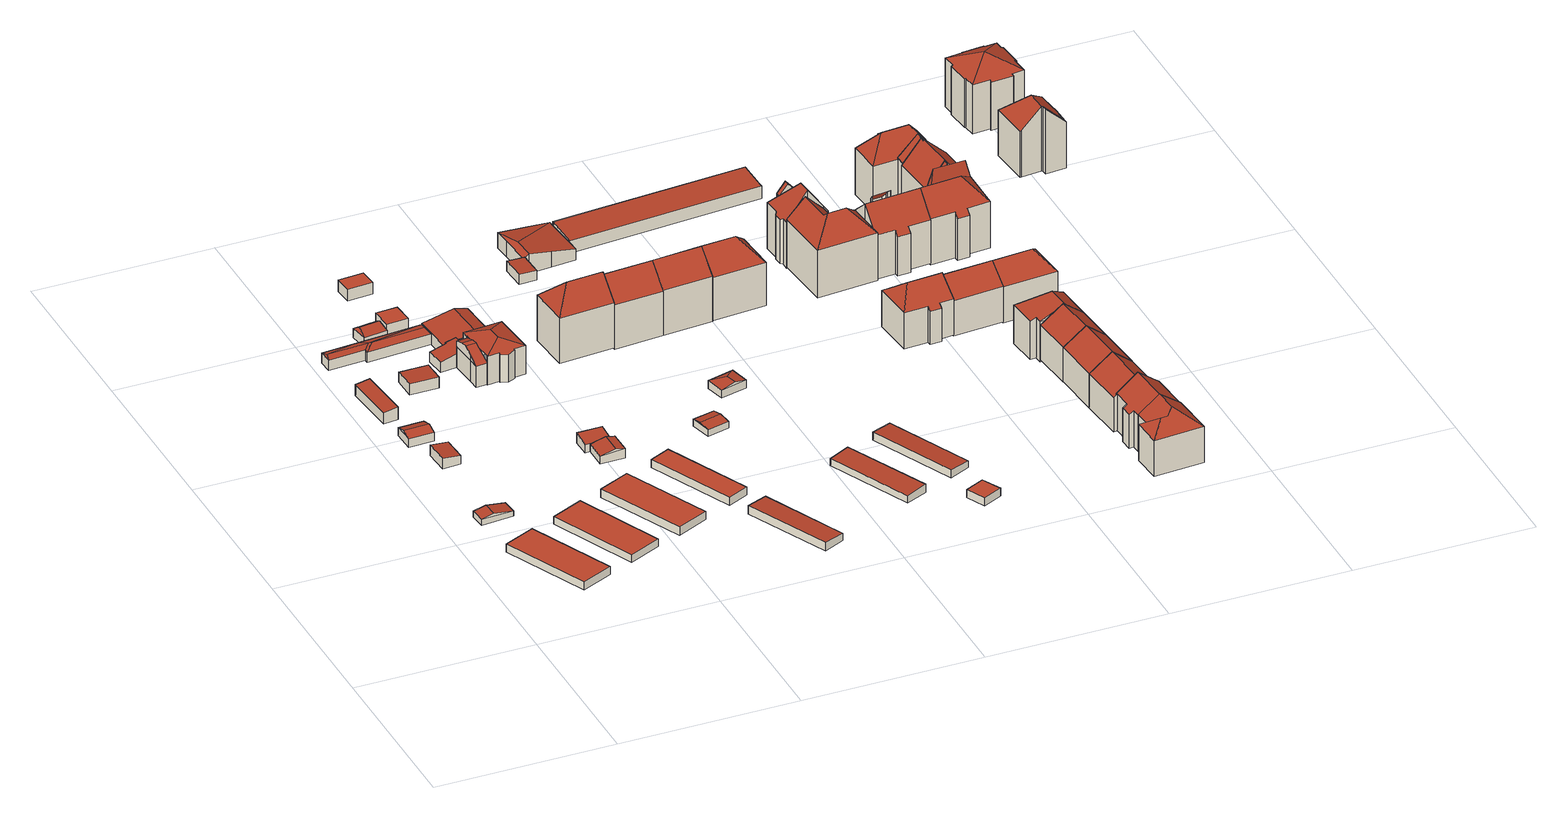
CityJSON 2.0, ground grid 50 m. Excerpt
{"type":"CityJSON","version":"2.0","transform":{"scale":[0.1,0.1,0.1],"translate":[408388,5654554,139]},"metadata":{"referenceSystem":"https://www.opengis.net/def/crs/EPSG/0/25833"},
"CityObjects":{
"building1":{"type":"Building","attributes":{"Dachtyp_tdc":"tdcPolyFlatRoof","Gemeindeschluessel":14612000,"Dachneigung":0,"QualitaetDacherkennung":94,"Geometrietyp2DReferenz":"3000","measuredHeight":2.28,"function":"31001_2463","roofType":"1000"},"geometry":[{"type":"Solid","lod":"2","boundaries":[[[[0,1,2,3]],[[1,4,5,2]],[[4,6,7,5]],[[6,0,3,7]],[[6,4,1,0]],[[3,2,5,7]]]],"semantics":{"surfaces":[{"type":"WallSurface"},{"type":"RoofSurface"},{"type":"GroundSurface"}],"values":[[0,0,0,0,1,2]]}}]},
"building2":{"type":"Building","attributes":{"Dachtyp_tdc":"tdcGableRoof","Gemeindeschluessel":14612000,"Dachneigung":10.1,"QualitaetDacherkennung":61,"Geometrietyp2DReferenz":"3000","measuredHeight":2.54,"function":"31001_9998","roofType":"3100"},"geometry":[{"type":"Solid","lod":"2","boundaries":[[[[8,9,10,11]],[[9,12,13,10]],[[12,14,15,13]],[[14,8,11,15]],[[12,9,16]],[[8,14,17]],[[9,8,17,16]],[[14,12,16,17]],[[11,10,13,15]]]],"semantics":{"surfaces":[{"type":"WallSurface"},{"type":"RoofSurface"},{"type":"GroundSurface"}],"values":[[0,0,0,0,0,0,1,1,2]]}}]},
"building3":{"type":"Building","attributes":{"Dachtyp_tdc":"tdcPolyFlatRoof","Gemeindeschluessel":14612000,"Dachneigung":5.44,"QualitaetDacherkennung":80,"Geometrietyp2DReferenz":"3000","measuredHeight":3.14,"function":"31001_9998","roofType":"2100"},"geometry":[{"type":"Solid","lod":"2","boundaries":[[[[18,19,20,21]],[[19,22,23,20]],[[22,24,25,23]],[[24,18,21,25]],[[24,22,19,18]],[[21,20,23,25]]]],"semantics":{"surfaces":[{"type":"WallSurface"},{"type":"RoofSurface"},{"type":"GroundSurface"}],"values":[[0,0,0,0,1,2]]}}]},
"building4":{"type":"Building","attributes":{"Dachtyp_tdc":"tdcGableRoof","Gemeindeschluessel":14612000,"Dachneigung":17.84,"QualitaetDacherkennung":81,"Geometrietyp2DReferenz":"3000","measuredHeight":3.37,"function":"31001_9998","roofType":"3100"},"geometry":[{"type":"Solid","lod":"2","boundaries":[[[[26,27,28,29]],[[27,30,31,28]],[[30,32,33,31]],[[32,26,29,33]],[[30,27,34]],[[26,32,35]],[[27,26,35,34]],[[32,30,34,35]],[[29,28,31,33]]]],"semantics":{"surfaces":[{"type":"WallSurface"},{"type":"RoofSurface"},{"type":"GroundSurface"}],"values":[[0,0,0,0,0,0,1,1,2]]}}]},
"building5":{"type":"Building","attributes":{"Dachtyp_tdc":"tdcPolyFlatRoof","Gemeindeschluessel":14612000,"Dachneigung":6.3,"QualitaetDacherkennung":93,"Geometrietyp2DReferenz":"3000","measuredHeight":3.69,"function":"31001_9998","roofType":"2100"},"geometry":[{"type":"Solid","lod":"2","boundaries":[[[[36,37,38,39]],[[37,40,41,38]],[[40,42,43,41]],[[42,36,39,43]],[[42,40,37,36]],[[39,38,41,43]]]],"semantics":{"surfaces":[{"type":"WallSurface"},{"type":"RoofSurface"},{"type":"GroundSurface"}],"values":[[0,0,0,0,1,2]]}}]},
"building6":{"type":"Building","attributes":{"Dachtyp_tdc":"tdcPolyFlatRoof","Gemeindeschluessel":14612000,"Dachneigung":0,"QualitaetDacherkennung":93,"Geometrietyp2DReferenz":"3000","measuredHeight":2.27,"function":"31001_2463","roofType":"1000"},"geometry":[{"type":"Solid","lod":"2","boundaries":[[[[44,45,46,47]],[[45,48,49,46]],[[48,50,51,49]],[[50,44,47,51]],[[50,48,45,44]],[[47,46,49,51]]]],"semantics":{"surfaces":[{"type":"WallSurface"},{"type":"RoofSurface"},{"type":"GroundSurface"}],"values":[[0,0,0,0,1,2]]}}]},
"building7":{"type":"Building","attributes":{"Dachtyp_tdc":"tdcPolyFlatRoof","Gemeindeschluessel":14612000,"Dachneigung":3.41,"QualitaetDacherkennung":94,"Geometrietyp2DReferenz":"3000","measuredHeight":3.33,"function":"31001_9998","roofType":"2100"},"geometry":[{"type":"Solid","lod":"2","boundaries":[[[[52,53,54,55]],[[53,56,57,54]],[[56,58,59,57]],[[58,52,55,59]],[[58,56,53,52]],[[55,54,57,59]]]],"semantics":{"surfaces":[{"type":"WallSurface"},{"type":"RoofSurface"},{"type":"GroundSurface"}],"values":[[0,0,0,0,1,2]]}}]},
"building8":{"type":"Building","attributes":{"Dachtyp_tdc":"tdcFreeFormRoof","Gemeindeschluessel":14612000,"Dachneigung":14.82,"QualitaetDacherkennung":77,"Geometrietyp2DReferenz":"3000","measuredHeight":3.67,"function":"31001_9998","roofType":"5000"},"geometry":[{"type":"Solid","lod":"2","boundaries":[[[[60,61,62,63]],[[61,64,65,62]],[[64,66,67,65]],[[66,68,69,67]],[[68,70,71,69]],[[70,72,73,71]],[[72,60,63,73]],[[74,75,72,70]],[[76,74,70,68]],[[76,68,66]],[[66,74,76]],[[66,75,74]],[[64,75,66]],[[64,77,75]],[[77,64,61]],[[77,61,60]],[[75,77,60,72]],[[63,62,65,67,69,71,73]]]],"semantics":{"surfaces":[{"type":"WallSurface"},{"type":"RoofSurface"},{"type":"GroundSurface"}],"values":[[0,0,0,0,0,0,0,1,1,1,1,1,1,1,1,1,1,2]]}}]},
"building9":{"type":"Building","attributes":{"Dachtyp_tdc":"tdcPolyFlatRoof","Gemeindeschluessel":14612000,"Dachneigung":0,"QualitaetDacherkennung":91,"Geometrietyp2DReferenz":"3000","measuredHeight":2.37,"function":"31001_2463","roofType":"1000"},"geometry":[{"type":"Solid","lod":"2","boundaries":[[[[78,79,80,81]],[[79,82,83,80]],[[84,78,81,85]],[[84,82,79,78]],[[81,80,83,85]],[[82,84,85,83]]]],"semantics":{"surfaces":[{"type":"WallSurface"},{"type":"RoofSurface"},{"type":"GroundSurface"}],"values":[[0,0,0,1,2,0]]}}]},
"building10":{"type":"Building","attributes":{"Dachtyp_tdc":"tdcHipAndGableRoof","Gemeindeschluessel":14612000,"Dachneigung":10.08,"QualitaetDacherkennung":32,"Geometrietyp2DReferenz":"3000","measuredHeight":3.38,"function":"31001_9998","roofType":"5000"},"geometry":[{"type":"Solid","lod":"2","boundaries":[[[[86,87,88,89]],[[87,90,91,88]],[[90,92,93,91]],[[92,86,89,93]],[[90,87,94]],[[86,92,95]],[[87,86,95,94]],[[92,90,94,95]],[[89,88,91,93]]]],"semantics":{"surfaces":[{"type":"WallSurface"},{"type":"RoofSurface"},{"type":"GroundSurface"}],"values":[[0,0,0,0,1,0,1,1,2]]}}]},
"building11":{"type":"Building","attributes":{"Dachtyp_tdc":"tdcFreeFormRoof","Gemeindeschluessel":14612000,"Dachneigung":12.94,"QualitaetDacherkennung":91,"Geometrietyp2DReferenz":"3000","measuredHeight":3.29,"function":"31001_9998","roofType":"5000"},"geometry":[{"type":"Solid","lod":"2","boundaries":[[[[96,97,98,99]],[[97,100,101,98]],[[100,102,103,101]],[[102,104,105,103]],[[104,96,99,105]],[[106,107,100,97]],[[96,104,102,107,106]],[[102,100,107]],[[97,96,106]],[[99,98,101,103,105]]]],"semantics":{"surfaces":[{"type":"WallSurface"},{"type":"RoofSurface"},{"type":"GroundSurface"}],"values":[[0,0,0,0,0,1,1,0,0,2]]}}]},
"building12":{"type":"Building","attributes":{"Dachtyp_tdc":"tdcPolyFlatRoof","Gemeindeschluessel":14612000,"Dachneigung":0,"QualitaetDacherkennung":90,"Geometrietyp2DReferenz":"3000","measuredHeight":3.25,"function":"31001_9998","roofType":"1000"},"geometry":[{"type":"Solid","lod":"2","boundaries":[[[[108,109,110,111]],[[109,112,113,110]],[[112,114,115,113]],[[114,108,111,115]],[[114,112,109,108]],[[111,110,113,115]]]],"semantics":{"surfaces":[{"type":"WallSurface"},{"type":"RoofSurface"},{"type":"GroundSurface"}],"values":[[0,0,0,0,1,2]]}}]},
"building13":{"type":"Building","attributes":{"Dachtyp_tdc":"tdcPolyFlatRoof","Gemeindeschluessel":14612000,"Dachneigung":7.84,"QualitaetDacherkennung":84,"Geometrietyp2DReferenz":"3000","measuredHeight":3.11,"function":"31001_9998","roofType":"2100"},"geometry":[{"type":"Solid","lod":"2","boundaries":[[[[116,117,118,119]],[[117,120,121,118]],[[120,122,103,121]],[[122,123,101,103]],[[123,116,119,101]],[[123,122,120,117,116]],[[119,118,121,103,101]]]],"semantics":{"surfaces":[{"type":"WallSurface"},{"type":"RoofSurface"},{"type":"GroundSurface"}],"values":[[0,0,0,0,0,1,2]]}}]},
"building14":{"type":"Building","attributes":{"Gemeindeschluessel":14612000,"Geometrietyp2DReferenz":"3000","function":"31001_9998","roofType":"9999"},"children":["building14-1","building14-2"]},
"building14-1":{"type":"BuildingPart","attributes":{"Dachtyp_tdc":"tdcHipAndGableRoof","Dachneigung":42.48,"QualitaetDacherkennung":18,"Geometrietyp2DReferenz":"3000","measuredHeight":5.04,"roofType":"5000"},"parents":["building14"],"geometry":[{"type":"MultiSurface","lod":"2","boundaries":[[[124,125,126,127]],[[125,128,129,126]],[[128,130,131,129]],[[128,125,132]],[[125,124,133,134,132]],[[130,128,132,134,135]],[[127,126,129,131]]],"semantics":{"surfaces":[{"type":"WallSurface"},{"type":"RoofSurface"},{"type":"GroundSurface"}],"values":[0,0,0,1,1,1,2]}}]},
"building14-2":{"type":"BuildingPart","attributes":{"Dachtyp_tdc":"tdcPolyFlatRoof","Dachneigung":12.7,"QualitaetDacherkennung":68,"Geometrietyp2DReferenz":"3000","measuredHeight":4.75,"roofType":"2100"},"parents":["building14"],"geometry":[{"type":"MultiSurface","lod":"2","boundaries":[[[136,137,138,131,130]],[[137,139,140,138]],[[139,141,142,140]],[[141,143,144,142]],[[143,145,146,144]],[[145,147,148,146]],[[147,149,124,127,148]],[[149,147,145,143,141,139,137,136,135,133]],[[131,138,140,142,144,146,148,127]]],"semantics":{"surfaces":[{"type":"WallSurface"},{"type":"RoofSurface"},{"type":"GroundSurface"}],"values":[0,0,0,0,0,0,0,1,2]}}]},
"building15":{"type":"Building","attributes":{"Dachtyp_tdc":"tdcPolyFlatRoof","Gemeindeschluessel":14612000,"Dachneigung":0,"QualitaetDacherkennung":77,"Geometrietyp2DReferenz":"3000","measuredHeight":3.41,"function":"31001_9998","roofType":"1000"},"geometry":[{"type":"Solid","lod":"2","boundaries":[[[[150,151,152,153]],[[151,154,155,152]],[[154,156,157,155]],[[156,150,153,157]],[[156,154,151,150]],[[153,152,155,157]]]],"semantics":{"surfaces":[{"type":"WallSurface"},{"type":"RoofSurface"},{"type":"GroundSurface"}],"values":[[0,0,0,0,1,2]]}}]},
"building16":{"type":"Building","attributes":{"Gemeindeschluessel":14612000,"Geometrietyp2DReferenz":"3000","function":"31001_9998","roofType":"9999"},"children":["building16-1","building16-2"]},
"building16-1":{"type":"BuildingPart","attributes":{"Dachtyp_tdc":"tdcHipRoof","Dachneigung":17.35,"QualitaetDacherkennung":80,"Geometrietyp2DReferenz":"3000","measuredHeight":10.1,"roofType":"3200"},"parents":["building16"],"geometry":[{"type":"MultiSurface","lod":"2","boundaries":[[[158,159,138,160,161,162]],[[159,163,131,138]],[[163,164,129,131]],[[164,165,166,129]],[[165,167,168,166]],[[167,169,170,168]],[[169,171,172,170]],[[171,173,174,172]],[[173,175,176,174]],[[175,177,178,176]],[[177,179,180,178]],[[179,181,182,180]],[[181,183,184,185,182]],[[179,177,175,173,171,169,167,186]],[[165,164,163,187]],[[167,165,187,186]],[[163,159,158,188,189,183,181,179,186,187]],[[160,138,131,129,166,168,170,172,174,176,178,180,182,185]]],"semantics":{"surfaces":[{"type":"WallSurface"},{"type":"RoofSurface"},{"type":"GroundSurface"}],"values":[0,0,0,0,0,0,0,0,0,0,0,0,0,1,1,1,1,2]}}]},
"building16-2":{"type":"BuildingPart","attributes":{"Dachtyp_tdc":"tdcCutGableRoof","Dachneigung":25.95,"QualitaetDacherkennung":68,"Geometrietyp2DReferenz":"3000","measuredHeight":8.97,"roofType":"9999"},"parents":["building16"],"geometry":[{"type":"MultiSurface","lod":"2","boundaries":[[[190,191,138,140]],[[192,193,194,195,188,162]],[[184,189,196,197,198,199]],[[194,197,196,195]],[[199,198,200]],[[200,198,197,194,193,190]],[[191,192,162,161]],[[190,193,192,191]],[[138,160,185,201,202,140]],[[191,161,160,138]],[[184,199,201,185]],[[199,200,202,201]],[[200,190,140,202]]],"semantics":{"surfaces":[{"type":"WallSurface"},{"type":"RoofSurface"},{"type":"GroundSurface"}],"values":[0,1,1,1,0,0,0,0,2,0,0,0,0]}}]},
"building17":{"type":"Building","attributes":{"Dachtyp_tdc":"tdcGableRoof","Gemeindeschluessel":14612000,"Dachneigung":10.29,"QualitaetDacherkennung":69,"Geometrietyp2DReferenz":"3000","measuredHeight":5.02,"function":"31001_9998","roofType":"3100"},"geometry":[{"type":"Solid","lod":"2","boundaries":[[[[203,204,205,206]],[[204,207,208,205]],[[207,209,210,208]],[[209,211,212,210]],[[211,203,206,212]],[[213,214,215,216]],[[214,209,207,204,215]],[[203,216,215,204]],[[211,213,216,203]],[[209,214,213,211]],[[206,205,208,210,212]]]],"semantics":{"surfaces":[{"type":"WallSurface"},{"type":"RoofSurface"},{"type":"GroundSurface"}],"values":[[0,0,0,0,0,1,1,0,0,0,2]]}}]},
"building18":{"type":"Building","attributes":{"Dachtyp_tdc":"tdcPolyFlatRoof","Gemeindeschluessel":14612000,"Dachneigung":0,"QualitaetDacherkennung":88,"Geometrietyp2DReferenz":"3000","measuredHeight":2.25,"function":"31001_2463","roofType":"1000"},"geometry":[{"type":"Solid","lod":"2","boundaries":[[[[217,218,219,220]],[[218,221,222,219]],[[221,223,224,222]],[[223,217,220,224]],[[223,221,218,217]],[[220,219,222,224]]]],"semantics":{"surfaces":[{"type":"WallSurface"},{"type":"RoofSurface"},{"type":"GroundSurface"}],"values":[[0,0,0,0,1,2]]}}]},
"building19":{"type":"Building","attributes":{"Dachtyp_tdc":"tdcPolyFlatRoof","Gemeindeschluessel":14612000,"Dachneigung":2.66,"QualitaetDacherkennung":91,"Geometrietyp2DReferenz":"3000","measuredHeight":2.43,"function":"31001_2463","roofType":"2100"},"geometry":[{"type":"Solid","lod":"2","boundaries":[[[[225,226,227,228]],[[226,229,230,227]],[[229,231,232,230]],[[231,225,228,232]],[[231,229,226,225]],[[228,227,230,232]]]],"semantics":{"surfaces":[{"type":"WallSurface"},{"type":"RoofSurface"},{"type":"GroundSurface"}],"values":[[0,0,0,0,1,2]]}}]},
"building20":{"type":"Building","attributes":{"Dachtyp_tdc":"tdcGableRoof","Gemeindeschluessel":14612000,"Dachneigung":10.11,"QualitaetDacherkennung":67,"Geometrietyp2DReferenz":"3000","measuredHeight":2.51,"function":"31001_9998","roofType":"3100"},"geometry":[{"type":"Solid","lod":"2","boundaries":[[[[233,234,235,236]],[[234,237,238,235]],[[237,239,240,238]],[[239,233,236,240]],[[237,234,241]],[[233,239,242]],[[234,233,242,241]],[[239,237,241,242]],[[236,235,238,240]]]],"semantics":{"surfaces":[{"type":"WallSurface"},{"type":"RoofSurface"},{"type":"GroundSurface"}],"values":[[0,0,0,0,0,0,1,1,2]]}}]},
"building21":{"type":"Building","attributes":{"Dachtyp_tdc":"tdcHipAndGableRoof","Gemeindeschluessel":14612000,"Dachneigung":44.28,"QualitaetDacherkennung":66,"Geometrietyp2DReferenz":"3000","measuredHeight":19.18,"function":"31001_9998","roofType":"5000"},"geometry":[{"type":"Solid","lod":"2","boundaries":[[[[243,244,245]],[[244,246,247,245]],[[246,248,249,247]],[[248,250,251,249]],[[250,252,253,251]],[[252,254,255,253]],[[254,256,257,255]],[[256,243,245,257]],[[252,250,258]],[[250,248,246,244,243,258]],[[243,256,254,252,258]],[[245,247,249,251,253,255,257]]]],"semantics":{"surfaces":[{"type":"WallSurface"},{"type":"RoofSurface"},{"type":"GroundSurface"}],"values":[[0,0,0,0,0,0,0,0,1,1,1,2]]}}]},
"building22":{"type":"Building","attributes":{"Dachtyp_tdc":"tdcPolyFlatRoof","Gemeindeschluessel":14612000,"Dachneigung":4.1,"QualitaetDacherkennung":82,"Geometrietyp2DReferenz":"3000","measuredHeight":3.05,"function":"31001_9998","roofType":"2100"},"geometry":[{"type":"Solid","lod":"2","boundaries":[[[[259,260,261,262]],[[260,263,264,261]],[[263,265,266,264]],[[265,259,262,266]],[[265,263,260,259]],[[262,261,264,266]]]],"semantics":{"surfaces":[{"type":"WallSurface"},{"type":"RoofSurface"},{"type":"GroundSurface"}],"values":[[0,0,0,0,1,2]]}}]},
"building23":{"type":"Building","attributes":{"Dachtyp_tdc":"tdcFreeFormRoof","Gemeindeschluessel":14612000,"Dachneigung":42.05,"QualitaetDacherkennung":70,"Geometrietyp2DReferenz":"3000","measuredHeight":18.88,"function":"31001_9998","roofType":"5000"},"geometry":[{"type":"Solid","lod":"2","boundaries":[[[[267,268,269,270]],[[268,271,272,269]],[[271,273,274,272]],[[273,248,275,274]],[[248,276,277,275]],[[276,278,279,277]],[[278,267,270,279]],[[273,271,280,281,248]],[[281,280,268,267,278,276]],[[276,248,281]],[[271,268,280]],[[270,269,272,274,275,277,279]]]],"semantics":{"surfaces":[{"type":"WallSurface"},{"type":"RoofSurface"},{"type":"GroundSurface"}],"values":[[0,0,0,0,0,0,0,1,1,0,0,2]]}}]},
"building24":{"type":"Building","attributes":{"Dachtyp_tdc":"tdcPolyFlatRoof","Gemeindeschluessel":14612000,"Dachneigung":3.02,"QualitaetDacherkennung":93,"Geometrietyp2DReferenz":"3000","measuredHeight":2.4,"function":"31001_2463","roofType":"2100"},"geometry":[{"type":"Solid","lod":"2","boundaries":[[[[282,283,284,285]],[[283,286,287,284]],[[286,288,289,287]],[[288,282,285,289]],[[288,286,283,282]],[[285,284,287,289]]]],"semantics":{"surfaces":[{"type":"WallSurface"},{"type":"RoofSurface"},{"type":"GroundSurface"}],"values":[[0,0,0,0,1,2]]}}]},
"building25":{"type":"Building","attributes":{"Dachtyp_tdc":"tdcHipAndGableRoof","Gemeindeschluessel":14612000,"Dachneigung":10.35,"QualitaetDacherkennung":76,"Geometrietyp2DReferenz":"3000","measuredHeight":3.08,"function":"31001_9998","roofType":"5000"},"geometry":[{"type":"Solid","lod":"2","boundaries":[[[[290,291,292,293]],[[291,294,295,292]],[[294,296,297,295]],[[296,290,293,297]],[[294,291,298]],[[290,296,299]],[[291,290,299,298]],[[296,294,298,299]],[[293,292,295,297]]]],"semantics":{"surfaces":[{"type":"WallSurface"},{"type":"RoofSurface"},{"type":"GroundSurface"}],"values":[[0,0,0,0,1,0,1,1,2]]}}]},
"building26":{"type":"Building","attributes":{"Dachtyp_tdc":"tdcHipAndGableRoof","Gemeindeschluessel":14612000,"Dachneigung":10.21,"QualitaetDacherkennung":42,"Geometrietyp2DReferenz":"3000","measuredHeight":5.69,"function":"31001_2000","roofType":"5000"},"geometry":[{"type":"Solid","lod":"2","boundaries":[[[[300,301,302,303]],[[301,304,305,302]],[[304,306,307,305]],[[306,308,309,307]],[[308,310,311,309]],[[310,312,313,311]],[[312,314,315,313]],[[314,316,317,315]],[[316,318,319,317]],[[318,300,303,319]],[[314,312,310,320]],[[310,308,306,304,320]],[[304,301,300,318,316,314,320]],[[303,302,305,307,309,311,313,315,317,319]]]],"semantics":{"surfaces":[{"type":"WallSurface"},{"type":"RoofSurface"},{"type":"GroundSurface"}],"values":[[0,0,0,0,0,0,0,0,0,0,1,1,1,2]]}}]},
"building27":{"type":"Building","attributes":{"Dachtyp_tdc":"tdcFreeFormRoof","Gemeindeschluessel":14612000,"Dachneigung":42.47,"QualitaetDacherkennung":65,"Geometrietyp2DReferenz":"3000","measuredHeight":18.9,"function":"31001_9998","roofType":"5000"},"geometry":[{"type":"Solid","lod":"2","boundaries":[[[[268,321,322,269]],[[321,323,324,322]],[[323,325,326,324]],[[325,327,328,326]],[[327,329,272,328]],[[329,268,269,272]],[[330,331,325,323,321,268]],[[329,327,331,330]],[[327,325,331]],[[268,329,330]],[[269,322,324,326,328,272]]]],"semantics":{"surfaces":[{"type":"WallSurface"},{"type":"RoofSurface"},{"type":"GroundSurface"}],"values":[[0,0,0,0,0,0,1,1,0,0,2]]}}]},
"building28":{"type":"Building","attributes":{"Dachtyp_tdc":"tdcPolyFlatRoof","Gemeindeschluessel":14612000,"Dachneigung":0,"QualitaetDacherkennung":54,"Geometrietyp2DReferenz":"3000","measuredHeight":2.33,"function":"31001_9998","roofType":"1000"},"geometry":[{"type":"Solid","lod":"2","boundaries":[[[[332,333,334,335]],[[333,336,337,334]],[[336,338,339,337]],[[338,332,335,339]],[[338,336,333,332]],[[335,334,337,339]]]],"semantics":{"surfaces":[{"type":"WallSurface"},{"type":"RoofSurface"},{"type":"GroundSurface"}],"values":[[0,0,0,0,1,2]]}}]},
"building29":{"type":"Building","attributes":{"Dachtyp_tdc":"tdcPolyFlatRoof","Gemeindeschluessel":14612000,"Dachneigung":3.04,"QualitaetDacherkennung":92,"Geometrietyp2DReferenz":"3000","measuredHeight":2.35,"function":"31001_2463","roofType":"2100"},"geometry":[{"type":"Solid","lod":"2","boundaries":[[[[340,341,342,343]],[[341,344,345,342]],[[344,346,347,345]],[[346,340,343,347]],[[346,344,341,340]],[[343,342,345,347]]]],"semantics":{"surfaces":[{"type":"WallSurface"},{"type":"RoofSurface"},{"type":"GroundSurface"}],"values":[[0,0,0,0,1,2]]}}]},
"building30":{"type":"Building","attributes":{"Dachtyp_tdc":"tdcFreeFormRoof","Gemeindeschluessel":14612000,"Dachneigung":44.34,"QualitaetDacherkennung":68,"Geometrietyp2DReferenz":"3000","measuredHeight":18.71,"function":"31001_9998","roofType":"5000"},"geometry":[{"type":"Solid","lod":"2","boundaries":[[[[348,349,350,351]],[[349,352,353,350]],[[352,354,355,353]],[[354,356,357,355]],[[356,358,359,357]],[[358,360,361,359]],[[360,362,363,361]],[[362,348,351,363]],[[358,356,354,352,349,364]],[[349,348,364]],[[348,362,360,358,364]],[[351,350,353,355,357,359,361,363]]]],"semantics":{"surfaces":[{"type":"WallSurface"},{"type":"RoofSurface"},{"type":"GroundSurface"}],"values":[[0,0,0,0,0,0,0,0,1,1,1,2]]}}]},
"building31":{"type":"Building","attributes":{"Dachtyp_tdc":"tdcPolyFlatRoof","Gemeindeschluessel":14612000,"Dachneigung":4.62,"QualitaetDacherkennung":88,"Geometrietyp2DReferenz":"3000","measuredHeight":4.49,"function":"31001_2000","roofType":"2100"},"geometry":[{"type":"Solid","lod":"2","boundaries":[[[[365,366,367,317]],[[366,368,369,367]],[[368,370,371,369]],[[370,372,319,371]],[[372,365,317,319]],[[372,370,368,366,365]],[[317,367,369,371,319]]]],"semantics":{"surfaces":[{"type":"WallSurface"},{"type":"RoofSurface"},{"type":"GroundSurface"}],"values":[[0,0,0,0,0,1,2]]}}]},
"building32":{"type":"Building","attributes":{"Dachtyp_tdc":"tdcHipAndGableRoof","Gemeindeschluessel":14612000,"Dachneigung":36.64,"QualitaetDacherkennung":67,"Geometrietyp2DReferenz":"3000","measuredHeight":15.17,"function":"31001_9998","roofType":"5000"},"geometry":[{"type":"Solid","lod":"2","boundaries":[[[[373,374,375,376]],[[374,377,378,375]],[[377,379,380,378]],[[379,381,382,380]],[[381,383,384,382]],[[383,385,386,384]],[[385,387,388,386]],[[387,389,390,388]],[[389,373,376,390]],[[385,383,391]],[[383,381,379,377,374,373,389,391]],[[389,387,385,391]],[[376,375,378,380,382,384,386,388,390]]]],"semantics":{"surfaces":[{"type":"WallSurface"},{"type":"RoofSurface"},{"type":"GroundSurface"}],"values":[[0,0,0,0,0,0,0,0,0,1,1,1,2]]}}]},
"building33":{"type":"Building","attributes":{"Dachtyp_tdc":"tdcFreeFormRoof","Gemeindeschluessel":14612000,"Dachneigung":45.42,"QualitaetDacherkennung":44,"Geometrietyp2DReferenz":"3000","measuredHeight":19.99,"function":"31001_9998","roofType":"5000"},"geometry":[{"type":"Solid","lod":"2","boundaries":[[[[392,393,394,395]],[[393,396,397,394]],[[396,398,399,397]],[[398,400,401,399]],[[400,402,403,401]],[[402,404,405,403]],[[404,406,407,405]],[[406,392,395,407]],[[408,409,410,406,404]],[[411,408,404,402]],[[411,398,412]],[[411,400,398]],[[400,411,402]],[[412,398,396]],[[409,408,411,412,396,393]],[[410,409,393,392]],[[410,392,406]],[[395,394,397,399,401,403,405,407]]]],"semantics":{"surfaces":[{"type":"WallSurface"},{"type":"RoofSurface"},{"type":"GroundSurface"}],"values":[[0,0,0,0,0,0,0,0,1,1,1,1,1,1,1,1,0,2]]}}]},
"building34":{"type":"Building","attributes":{"Gemeindeschluessel":14612000,"Geometrietyp2DReferenz":"3000","function":"31001_9998","roofType":"9999"},"children":["building34-1","building34-2"]},
"building34-1":{"type":"BuildingPart","attributes":{"Dachtyp_tdc":"tdcGableRoof","Dachneigung":50.31,"QualitaetDacherkennung":42,"Geometrietyp2DReferenz":"3000","measuredHeight":17.34,"roofType":"3100"},"parents":["building34"],"geometry":[{"type":"MultiSurface","lod":"2","boundaries":[[[413,414,415,416,417]],[[414,418,419,415]],[[418,420,421,422,419]],[[418,414,423]],[[413,420,424]],[[414,413,424,423]],[[420,418,423,424]],[[416,415,419,422]]],"semantics":{"surfaces":[{"type":"WallSurface"},{"type":"RoofSurface"},{"type":"GroundSurface"}],"values":[0,0,0,0,0,1,1,2]}}]},
"building34-2":{"type":"BuildingPart","attributes":{"Dachtyp_tdc":"tdcHipAndGableRoof","Dachneigung":52.62,"QualitaetDacherkennung":49,"Geometrietyp2DReferenz":"3000","measuredHeight":21.27,"roofType":"5000"},"parents":["building34"],"geometry":[{"type":"MultiSurface","lod":"2","boundaries":[[[425,426,427,428]],[[426,429,416,427]],[[429,417,416]],[[421,430,431,422]],[[430,432,433,431]],[[432,434,435,433]],[[434,436,437,435]],[[430,421,417,429,426,438]],[[426,425,439,440,441,442,436,438]],[[436,434,432,430,438]],[[437,443,444,445,446,428,427,416,422,431,433,435]],[[436,442,443,437]],[[442,441,444,443]],[[441,440,445,444]],[[440,439,446,445]],[[439,425,428,446]]],"semantics":{"surfaces":[{"type":"WallSurface"},{"type":"RoofSurface"},{"type":"GroundSurface"}],"values":[0,0,0,0,0,0,0,1,1,1,2,0,0,0,0,0]}}]},
"building35":{"type":"Building","attributes":{"Dachtyp_tdc":"tdcFreeFormRoof","Gemeindeschluessel":14612000,"Dachneigung":36.14,"QualitaetDacherkennung":56,"Geometrietyp2DReferenz":"3000","measuredHeight":15.03,"function":"31001_9998","roofType":"5000"},"geometry":[{"type":"Solid","lod":"2","boundaries":[[[[447,448,449,450]],[[448,451,452,449]],[[451,453,454,452]],[[453,455,456,454]],[[455,457,458,456]],[[457,447,450,458]],[[459,460,461,457,455]],[[462,459,455,453]],[[462,453,451]],[[460,459,462,451,448]],[[461,460,448,447]],[[461,447,457]],[[450,449,452,454,456,458]]]],"semantics":{"surfaces":[{"type":"WallSurface"},{"type":"RoofSurface"},{"type":"GroundSurface"}],"values":[[0,0,0,0,0,0,1,1,1,1,1,0,2]]}}]},
"building36":{"type":"Building","attributes":{"Dachtyp_tdc":"tdcGableRoof","Gemeindeschluessel":14612000,"Dachneigung":35.84,"QualitaetDacherkennung":65,"Geometrietyp2DReferenz":"3000","measuredHeight":15.08,"function":"31001_9998","roofType":"3100"},"geometry":[{"type":"Solid","lod":"2","boundaries":[[[[463,464,465,466]],[[464,467,468,465]],[[467,469,470,468]],[[469,471,472,470]],[[471,473,474,472]],[[473,475,476,474]],[[475,477,478,476]],[[477,479,480,478]],[[479,481,482,480]],[[481,483,484,482]],[[483,485,486,484]],[[485,463,466,486]],[[481,479,477,475,473,471,469,467,464]],[[464,463,485,483,481]],[[466,465,468,470,472,474,476,478,480,482,484,486]]]],"semantics":{"surfaces":[{"type":"WallSurface"},{"type":"RoofSurface"},{"type":"GroundSurface"}],"values":[[0,0,0,0,0,0,0,0,0,0,0,0,1,1,2]]}}]},
"building37":{"type":"Building","attributes":{"Dachtyp_tdc":"tdcGableRoof","Gemeindeschluessel":14612000,"Dachneigung":37.34,"QualitaetDacherkennung":79,"Geometrietyp2DReferenz":"3000","measuredHeight":14.77,"function":"31001_9998","roofType":"3100"},"geometry":[{"type":"Solid","lod":"2","boundaries":[[[[487,488,489,490]],[[488,491,492,489]],[[491,493,494,492]],[[493,487,490,494]],[[491,488,495]],[[487,493,496]],[[488,487,496,495]],[[493,491,495,496]],[[490,489,492,494]]]],"semantics":{"surfaces":[{"type":"WallSurface"},{"type":"RoofSurface"},{"type":"GroundSurface"}],"values":[[0,0,0,0,0,0,1,1,2]]}}]},
"building38":{"type":"Building","attributes":{"Dachtyp_tdc":"tdcGableRoof","Gemeindeschluessel":14612000,"Dachneigung":34.56,"QualitaetDacherkennung":87,"Geometrietyp2DReferenz":"3000","measuredHeight":14.63,"function":"31001_9998","roofType":"3100"},"geometry":[{"type":"Solid","lod":"2","boundaries":[[[[497,498,499,500]],[[498,501,502,499]],[[501,503,504,502]],[[503,505,506,504]],[[505,507,508,506]],[[507,509,510,508]],[[509,511,512,510]],[[511,497,500,512]],[[507,505,503,501]],[[501,498,497,511,509,507]],[[500,499,502,504,506,508,510,512]]]],"semantics":{"surfaces":[{"type":"WallSurface"},{"type":"RoofSurface"},{"type":"GroundSurface"}],"values":[[0,0,0,0,0,0,0,0,1,1,2]]}}]},
"building39":{"type":"Building","attributes":{"Dachtyp_tdc":"tdcGableRoof","Gemeindeschluessel":14612000,"Dachneigung":34.59,"QualitaetDacherkennung":86,"Geometrietyp2DReferenz":"3000","measuredHeight":14.61,"function":"31001_9998","roofType":"3100"},"geometry":[{"type":"Solid","lod":"2","boundaries":[[[[498,513,514,499]],[[513,515,516,514]],[[515,517,504,516]],[[517,498,499,504]],[[515,513,518]],[[498,517,501]],[[513,498,501,518]],[[517,515,518,501]],[[499,514,516,504]]]],"semantics":{"surfaces":[{"type":"WallSurface"},{"type":"RoofSurface"},{"type":"GroundSurface"}],"values":[[0,0,0,0,0,0,1,1,2]]}}]},
"building40":{"type":"Building","attributes":{"Gemeindeschluessel":14612000,"Geometrietyp2DReferenz":"3000","function":"31001_9998","roofType":"9999"},"children":["building40-1","building40-2"]},
"building40-1":{"type":"BuildingPart","attributes":{"Dachtyp_tdc":"tdcPolyFlatRoof","Dachneigung":52.74,"QualitaetDacherkennung":30,"Geometrietyp2DReferenz":"3000","measuredHeight":16.14,"roofType":"2100"},"parents":["building40"],"geometry":[{"type":"MultiSurface","lod":"2","boundaries":[[[519,520,521,522]],[[520,523,524,521]],[[525,526,527,528,529]],[[530,531,532,531]],[[530,533,534,532,531]],[[533,535,536,534]],[[535,519,522,536]],[[535,533,530,526,525,523,520,519]],[[522,521,524,529,528,524,532,534,536]]],"semantics":{"surfaces":[{"type":"WallSurface"},{"type":"RoofSurface"},{"type":"GroundSurface"}],"values":[0,0,0,0,0,0,0,1,2]}}]},
"building40-2":{"type":"BuildingPart","attributes":{"Dachtyp_tdc":"tdcGableRoof","Dachneigung":42.1,"QualitaetDacherkennung":69,"Geometrietyp2DReferenz":"3000","measuredHeight":19.28,"roofType":"3100"},"parents":["building40"],"geometry":[{"type":"MultiSurface","lod":"2","boundaries":[[[537,538,539,529]],[[538,540,541,539]],[[540,542,543,541]],[[542,544,545,543]],[[544,546,547,545]],[[546,548,549,547]],[[548,550,551,549]],[[544,542,540,538,537,527,552,531,553,554,555,556]],[[556,557,558,559,550,548,546,544]],[[551,560,561,562,563,564,565,566,532,524,528,529,539,541,543,545,547,549]],[[550,559,560,551]],[[559,558,561,560]],[[558,557,562,561]],[[557,556,563,562]],[[556,555,564,563]],[[555,554,565,564]],[[554,553,566,565]],[[553,531,532,566]],[[527,537,529,528]]],"semantics":{"surfaces":[{"type":"WallSurface"},{"type":"RoofSurface"},{"type":"GroundSurface"}],"values":[0,0,0,0,0,0,0,1,1,2,0,0,0,0,0,0,0,0,0]}}]},
"building41":{"type":"Building","attributes":{"Dachtyp_tdc":"tdcGableRoof","Gemeindeschluessel":14612000,"Dachneigung":34.33,"QualitaetDacherkennung":85,"Geometrietyp2DReferenz":"3000","measuredHeight":14.61,"function":"31001_9998","roofType":"3100"},"geometry":[{"type":"Solid","lod":"2","boundaries":[[[[513,567,568,569]],[[567,570,571,568]],[[570,515,572,571]],[[515,513,569,572]],[[570,567,573]],[[513,515,574]],[[567,513,574,573]],[[515,570,573,574]],[[569,568,571,572]]]],"semantics":{"surfaces":[{"type":"WallSurface"},{"type":"RoofSurface"},{"type":"GroundSurface"}],"values":[[0,0,0,0,0,0,1,1,2]]}}]},
"building42":{"type":"Building","attributes":{"Dachtyp_tdc":"tdcFreeFormRoof","Gemeindeschluessel":14612000,"Dachneigung":23.04,"QualitaetDacherkennung":53,"Geometrietyp2DReferenz":"3000","measuredHeight":15.04,"function":"31001_9998","roofType":"5000"},"geometry":[{"type":"Solid","lod":"2","boundaries":[[[[575,576,577,578]],[[576,579,580,577]],[[579,581,582,580]],[[581,583,584,582]],[[583,570,585,584]],[[570,575,578,585]],[[586,581,587]],[[575,588,587,581,579,576]],[[570,583,586,587,588]],[[583,581,586]],[[575,570,588]],[[578,577,580,582,584,585]]]],"semantics":{"surfaces":[{"type":"WallSurface"},{"type":"RoofSurface"},{"type":"GroundSurface"}],"values":[[0,0,0,0,0,0,1,1,1,0,0,2]]}}]},
"building43":{"type":"Building","attributes":{"Dachtyp_tdc":"tdcHipAndGableRoof","Gemeindeschluessel":14612000,"Dachneigung":37.21,"QualitaetDacherkennung":78,"Geometrietyp2DReferenz":"3000","measuredHeight":15.13,"function":"31001_9998","roofType":"5000"},"geometry":[{"type":"Solid","lod":"2","boundaries":[[[[488,589,590,591]],[[589,592,593,590]],[[592,594,595,593]],[[594,488,591,595]],[[592,589,596]],[[488,594,495]],[[589,488,495,596]],[[594,592,596,495]],[[591,590,593,595]]]],"semantics":{"surfaces":[{"type":"WallSurface"},{"type":"RoofSurface"},{"type":"GroundSurface"}],"values":[[0,0,0,0,1,0,1,1,2]]}}]},
"building44":{"type":"Building","attributes":{"Gemeindeschluessel":14612000,"Geometrietyp2DReferenz":"3000","function":"31001_9998","roofType":"9999"},"children":["building44-1","building44-2","building44-3"]},
"building44-1":{"type":"BuildingPart","attributes":{"Dachtyp_tdc":"tdcFreeFormRoof","Dachneigung":78.7,"QualitaetDacherkennung":25,"Geometrietyp2DReferenz":"3000","measuredHeight":19.8,"roofType":"5000"},"parents":["building44"],"geometry":[{"type":"MultiSurface","lod":"2","boundaries":[[[597,598,599,600,601]],[[602,603,604,599,598]],[[605,606,601,600]],[[606,607,597,601]],[[608,603,602]],[[609,608,602,607]],[[609,607,606]],[[608,609,606,605,610,603]]],"semantics":{"surfaces":[{"type":"GroundSurface"},{"type":"WallSurface"},{"type":"RoofSurface"}],"values":[0,1,1,1,2,2,2,2]}}]},
"building44-2":{"type":"BuildingPart","attributes":{"Dachtyp_tdc":"tdcPolyFlatRoof","Dachneigung":51.54,"QualitaetDacherkennung":44,"Geometrietyp2DReferenz":"3000","measuredHeight":19.51,"roofType":"2100"},"parents":["building44"],"geometry":[{"type":"MultiSurface","lod":"2","boundaries":[[[611,612,613,614]],[[612,615,605,600,613]],[[604,611,614,599]],[[604,610,615,612,611]],[[614,613,600,599]]],"semantics":{"surfaces":[{"type":"WallSurface"},{"type":"RoofSurface"},{"type":"GroundSurface"}],"values":[0,0,0,1,2]}}]},
"building44-3":{"type":"BuildingPart","attributes":{"Dachtyp_tdc":"tdcHipAndGableRoof","Dachneigung":46.86,"QualitaetDacherkennung":59,"Geometrietyp2DReferenz":"3000","measuredHeight":19.74,"roofType":"5000"},"parents":["building44"],"geometry":[{"type":"MultiSurface","lod":"2","boundaries":[[[616,617,618,619]],[[617,620,621,618]],[[620,622,623,621]],[[622,624,625,623]],[[624,626,627,625]],[[626,628,602,598,627]],[[629,630,631,597,607]],[[630,632,633,631]],[[632,634,635,633]],[[634,616,619,635]],[[630,629,636]],[[629,628,626,624,622,636]],[[622,620,617,616,634,632,630,636]],[[619,618,621,623,625,627,598,597,631,633,635]]],"semantics":{"surfaces":[{"type":"WallSurface"},{"type":"RoofSurface"},{"type":"GroundSurface"}],"values":[0,0,0,0,0,0,0,0,0,0,1,1,1,2]}}]},
"building45":{"type":"Building","attributes":{"Gemeindeschluessel":14612000,"Geometrietyp2DReferenz":"3000","function":"31001_9998","roofType":"9999"},"children":["building45-1","building45-2","building45-3","building45-4"]},
"building45-1":{"type":"BuildingPart","attributes":{"Dachtyp_tdc":"tdcFreeFormRoof","Dachneigung":51.35,"QualitaetDacherkennung":52,"Geometrietyp2DReferenz":"3000","measuredHeight":19.66,"roofType":"5000"},"parents":["building45"],"geometry":[{"type":"MultiSurface","lod":"2","boundaries":[[[637,638,639,640]],[[641,642,643]],[[642,644,645,643]],[[644,646,647,645]],[[648,649,650,651]],[[649,637,640,650]],[[646,644,652]],[[644,642,641,638,637,653,652]],[[637,649,653]],[[649,648,646,652,653]],[[640,639,643,645,647,651,650]]],"semantics":{"surfaces":[{"type":"WallSurface"},{"type":"RoofSurface"},{"type":"GroundSurface"}],"values":[0,0,0,0,0,0,1,1,1,1,2]}}]},
"building45-2":{"type":"BuildingPart","attributes":{"Dachtyp_tdc":"tdcGableRoof","Dachneigung":44.45,"QualitaetDacherkennung":74,"Geometrietyp2DReferenz":"3000","measuredHeight":19.61,"roofType":"3100"},"parents":["building45"],"geometry":[{"type":"MultiSurface","lod":"2","boundaries":[[[654,655,656,657]],[[655,658,648,651,656]],[[659,660,661,662,663]],[[664,662,661,665]],[[658,663,662,664]],[[655,659,663,658]],[[654,660,659,655]],[[651,647,666,657,656]],[[664,665,666,647,646]]],"semantics":{"surfaces":[{"type":"WallSurface"},{"type":"RoofSurface"},{"type":"GroundSurface"}],"values":[0,0,1,1,0,0,0,2,0]}}]},
"building45-3":{"type":"BuildingPart","attributes":{"Dachtyp_tdc":"tdcPolyFlatRoof","Dachneigung":56.41,"QualitaetDacherkennung":39,"Geometrietyp2DReferenz":"3000","measuredHeight":16.15,"roofType":"2100"},"parents":["building45"],"geometry":[{"type":"MultiSurface","lod":"2","boundaries":[[[667,668,669,639,638]],[[668,670,671,669]],[[670,672,643,671]],[[672,641,643]],[[672,670,668,667]],[[639,669,671,643]]],"semantics":{"surfaces":[{"type":"WallSurface"},{"type":"RoofSurface"},{"type":"GroundSurface"}],"values":[0,0,0,0,1,2]}}]},
"building45-4":{"type":"BuildingPart","attributes":{"Dachtyp_tdc":"tdcPolyFlatRoof","Dachneigung":49.7,"QualitaetDacherkennung":68,"Geometrietyp2DReferenz":"3000","measuredHeight":20.16,"roofType":"2100"},"parents":["building45"],"geometry":[{"type":"MultiSurface","lod":"2","boundaries":[[[673,674,675,676]],[[674,677,660,654,657,675]],[[665,673,676,666]],[[665,661,677,674,673]],[[676,675,657,666]]],"semantics":{"surfaces":[{"type":"WallSurface"},{"type":"RoofSurface"},{"type":"GroundSurface"}],"values":[0,0,0,1,2]}}]},
"building46":{"type":"Building","attributes":{"Dachtyp_tdc":"tdcFreeFormRoof","Gemeindeschluessel":14612000,"Dachneigung":49.6,"QualitaetDacherkennung":35,"Geometrietyp2DReferenz":"3000","measuredHeight":19.92,"function":"31001_9998","roofType":"5000"},"geometry":[{"type":"Solid","lod":"2","boundaries":[[[[678,679,680,681]],[[679,682,683,680]],[[682,684,685,683]],[[684,686,687,685]],[[686,688,689,687]],[[688,690,691,689]],[[690,692,693,691]],[[692,694,695,693]],[[694,696,697,695]],[[696,698,699,697]],[[698,678,681,699]],[[686,684,682,679,700,701]],[[692,690,688,701,700,678,698,696,694]],[[688,686,701]],[[679,678,700]],[[681,680,683,685,687,689,691,693,695,697,699]]]],"semantics":{"surfaces":[{"type":"WallSurface"},{"type":"RoofSurface"},{"type":"GroundSurface"}],"values":[[0,0,0,0,0,0,0,0,0,0,0,1,1,0,0,2]]}}]},
"building47":{"type":"Building","attributes":{"Gemeindeschluessel":14612000,"Geometrietyp2DReferenz":"3000","function":"31001_9998","roofType":"9999"},"children":["building47-1","building47-2"]},
"building47-1":{"type":"BuildingPart","attributes":{"Dachtyp_tdc":"tdcPolyFlatRoof","Dachneigung":43.37,"QualitaetDacherkennung":71,"Geometrietyp2DReferenz":"3000","measuredHeight":19.14,"roofType":"2100"},"parents":["building47"],"geometry":[{"type":"MultiSurface","lod":"2","boundaries":[[[702,703,704,705]],[[703,706,707,704]],[[706,708,709,707]],[[706,703,702,710,708]],[[709,705,704,707]]],"semantics":{"surfaces":[{"type":"WallSurface"},{"type":"RoofSurface"},{"type":"GroundSurface"}],"values":[0,0,0,1,2]}}]},
"building47-2":{"type":"BuildingPart","attributes":{"Dachtyp_tdc":"tdcHipAndGableRoof","Dachneigung":42.84,"QualitaetDacherkennung":75,"Geometrietyp2DReferenz":"3000","measuredHeight":19.21,"roofType":"5000"},"parents":["building47"],"geometry":[{"type":"MultiSurface","lod":"2","boundaries":[[[711,712,713,714]],[[712,715,702,705,713]],[[708,716,717,709]],[[716,718,719,717]],[[718,720,721,719]],[[720,722,723,721]],[[722,724,725,723]],[[724,726,727,725]],[[726,728,729,727]],[[728,711,714,729]],[[724,722,730]],[[722,720,718,716,730]],[[716,708,710,715,712,711,728,726,724,730]],[[714,713,705,709,717,719,721,723,725,727,729]]],"semantics":{"surfaces":[{"type":"WallSurface"},{"type":"RoofSurface"},{"type":"GroundSurface"}],"values":[0,0,0,0,0,0,0,0,0,0,1,1,1,2]}}]},
"building48":{"type":"Building","attributes":{"Dachtyp_tdc":"tdcTentRoof","Gemeindeschluessel":14612000,"Dachneigung":27.25,"QualitaetDacherkennung":61,"Geometrietyp2DReferenz":"3000","measuredHeight":18.18,"function":"31001_9998","roofType":"3500"},"geometry":[{"type":"Solid","lod":"2","boundaries":[[[[731,732,733,734]],[[732,735,736,733]],[[735,737,738,736]],[[737,739,740,738]],[[739,741,742,740]],[[741,743,744,742]],[[743,745,746,744]],[[745,747,748,746]],[[747,749,750,748]],[[749,751,752,750]],[[751,753,754,752]],[[753,755,756,754]],[[755,757,758,756]],[[757,759,760,758]],[[759,761,762,760]],[[761,763,764,762]],[[763,765,766,764]],[[765,767,768,766]],[[767,769,770,768]],[[769,731,734,770]],[[745,743,741,739,737,735,771]],[[755,753,751,749,747,745,771]],[[765,763,761,759,757,755,771]],[[735,732,731,769,767,765,771]],[[734,733,736,738,740,742,744,746,748,750,752,754,756,758,760,762,764,766,768,770]]]],"semantics":{"surfaces":[{"type":"WallSurface"},{"type":"RoofSurface"},{"type":"GroundSurface"}],"values":[[0,0,0,0,0,0,0,0,0,0,0,0,0,0,0,0,0,0,0,0,1,1,1,1,2]]}}]}
},
"vertices":[
[48,299,113],[136,339,113],[136,339,90],[48,299,90],[244,100,113],[244,100,90],[156,60,113],[156,60,90],
[51,457,93],[47,500,93],[47,500,75],[51,457,75],[137,508,90],[137,508,75],[141,465,90],[141,465,75],[82,503,100],[85,460,100],
[123,753,90],[73,751,95],[73,751,64],[123,753,64],[70,821,95],[70,821,64],[120,823,90],[120,823,64],
[109,885,84],[39,882,84],[39,882,59],[109,885,59],[37,944,82],[37,944,59],[107,946,82],[107,946,59],[38,911,93],[108,913,93],
[17,1164,86],[57,1167,91],[57,1167,54],[17,1164,54],[69,1018,91],[69,1018,54],[29,1015,86],[29,1015,54],
[211,375,108],[301,416,108],[301,416,86],[211,375,86],[408,175,108],[408,175,86],[318,135,108],[318,135,86],
[221,1177,84],[221,1111,87],[221,1111,54],[221,1177,54],[141,1110,87],[141,1110,54],[140,1176,84],[140,1176,54],
[9,1312,72],[7,1351,72],[7,1351,42],[9,1312,42],[109,1358,72],[109,1358,42],[288,1372,72],[288,1372,42],[292,1321,72],[292,1321,42],[112,1308,72],[112,1308,42],[112,1319,72],[112,1319,42],[136,1335,79],[130,1340,77],[285,1346,79],[14,1332,77],
[371,450,104],[460,491,104],[460,491,80],[371,450,80],[570,251,104],[570,251,80],[481,210,104],[481,210,80],
[202,1389,66],[135,1380,66],[135,1380,39],[202,1389,39],[129,1433,65],[129,1433,39],[196,1441,65],[196,1441,39],[141,1420,73],[198,1427,73],
[510,614,92],[442,614,87],[442,614,64],[510,614,64],[442,676,87],[442,676,64],[498,678,94],[498,678,64],[510,678,92],[510,678,64],[484,614,97],[484,677,97],
[206,1470,70],[266,1473,70],[266,1473,37],[206,1470,37],[270,1413,70],[270,1413,37],[210,1410,70],[210,1410,37],
[428,676,88],[427,726,95],[427,726,64],[428,676,64],[497,727,95],[497,727,64],[498,678,88],[442,676,88],
[327,1249,88],[426,1257,88],[426,1257,49],[327,1249,49],[429,1217,81],[429,1217,49],[330,1210,81],[330,1210,49],[380,1233,99],[328,1235,96],[329,1230,99],[329,1226,96],
[330,1210,96],[331,1189,96],[331,1189,49],[302,1187,89],[302,1187,49],[257,1182,79],[257,1182,49],[251,1238,79],[251,1238,49],[298,1243,89],[298,1243,49],[298,1247,89],[298,1247,49],[327,1249,96],
[188,1661,60],[258,1666,60],[258,1666,25],[188,1661,25],[262,1616,60],[262,1616,25],[192,1611,60],[192,1611,25],
[332,1189,134],[331,1189,133],[332,1189,49],[332,1189,112],[332,1189,128],[330,1210,133],[429,1217,133],[438,1218,133],[438,1218,49],[448,1090,134],[448,1090,49],[415,1087,134],[415,1087,49],[415,1084,132],[415,1084,49],[395,1074,129],[395,1074,49],[374,1081,132],[374,1081,49],[374,1085,134],[374,1085,49],[341,1082,134],[341,1082,49],[340,1082,133],[340,1082,49],[341,1086,134],[341,1086,112],[341,1086,49],[391,1130,150],[387,1170,150],[333,1174,134],[337,1131,134],
[302,1187,112],[331,1189,112],[331,1189,128],[302,1187,128],[305,1157,139],[334,1160,139],[336,1142,139],[306,1140,139],[308,1114,127],[310,1083,112],[308,1114,112],[310,1083,49],[308,1114,49],
[426,1257,75],[298,1247,75],[298,1247,41],[426,1257,41],[292,1321,75],[292,1321,41],[288,1372,75],[288,1372,41],[417,1381,75],[417,1381,41],[417,1381,80],[379,1378,92],[388,1254,92],[426,1257,80],
[543,529,101],[601,556,101],[601,556,78],[543,529,78],[711,317,101],[711,317,78],[652,290,101],[652,290,78],
[845,27,100],[787,0,103],[787,0,78],[845,27,78],[678,234,103],[678,234,78],[737,261,100],[737,261,78],
[729,691,78],[791,706,78],[791,706,58],[729,691,58],[806,646,77],[806,646,58],[743,631,77],[743,631,58],[798,678,83],[736,663,83],
[694,1176,238],[694,1176,237],[694,1176,46],[696,1176,237],[696,1176,46],[700,1116,179],[700,1116,46],[547,1105,179],[547,1105,46],[539,1226,180],[539,1226,46],[689,1237,180],[689,1237,46],[689,1233,184],[689,1233,46],[594,1169,238],
[659,1503,59],[609,1500,62],[609,1500,32],[659,1503,32],[606,1570,62],[606,1570,32],[656,1573,59],[656,1573,32],
[689,1233,178],[827,1243,178],[827,1243,44],[689,1233,44],[836,1123,175],[836,1123,44],[700,1113,175],[700,1113,44],[700,1116,44],[696,1176,230],[696,1176,44],[694,1176,230],[694,1176,44],[832,1182,233],[696,1172,233],
[957,360,97],[1016,387,100],[1016,387,76],[957,360,76],[1125,152,100],[1125,152,76],[1065,125,97],[1065,125,76],
[850,790,74],[837,845,74],[837,845,51],[850,790,51],[911,863,75],[911,863,51],[924,808,75],[924,808,51],[883,831,82],[890,800,82],
[801,1586,38],[733,1581,51],[733,1581,5],[801,1586,5],[670,1577,62],[670,1577,5],[656,1577,51],[656,1577,5],[649,1668,51],[649,1668,5],[645,1715,51],[645,1715,5],[723,1720,44],[723,1720,5],[791,1725,38],[791,1725,5],[792,1707,38],[792,1707,5],[799,1620,38],[799,1620,5],[666,1638,62],
[969,1254,178],[969,1254,44],[973,1196,230],[973,1196,44],[970,1196,230],[970,1196,44],[975,1134,177],[975,1134,44],[836,1123,177],[832,1183,233],[971,1194,233],
[1240,47,91],[1214,101,91],[1214,101,68],[1240,47,68],[1268,127,91],[1268,127,68],[1294,73,91],[1294,73,68],
[1101,425,100],[1159,452,96],[1159,452,76],[1101,425,76],[1268,214,96],[1268,214,76],[1210,187,100],[1210,187,76],
[1119,1270,171],[1128,1149,171],[1128,1149,43],[1119,1270,43],[975,1137,171],[975,1137,43],[970,1196,228],[970,1196,43],[973,1196,228],[973,1196,43],[973,1198,230],[973,1198,43],[969,1254,175],[969,1254,43],[969,1259,171],[969,1259,43],[1069,1205,230],
[792,1707,50],[1332,1747,50],[1332,1747,5],[1338,1672,43],[1338,1672,5],[1339,1660,42],[1339,1660,5],[799,1620,42],
[1502,839,148],[1462,836,148],[1462,836,41],[1502,839,41],[1463,824,139],[1463,824,41],[1431,822,139],[1431,822,41],[1430,834,148],[1430,834,41],[1363,829,148],[1363,829,41],[1354,948,147],[1354,948,41],[1493,958,146],[1493,958,41],[1497,899,192],[1497,899,41],[1399,892,192],
[1358,1317,172],[1361,1271,172],[1361,1271,31],[1358,1317,31],[1419,1276,172],[1419,1276,31],[1427,1276,172],[1427,1276,31],[1435,1171,172],[1435,1171,31],[1436,1160,172],[1436,1160,31],[1267,1146,172],[1267,1146,31],[1254,1309,172],[1254,1309,31],[1321,1209,231],[1314,1216,224],[1306,1313,224],[1373,1213,231],[1419,1268,180],
[1280,1415,171],[1279,1430,171],[1279,1430,27],[1280,1415,27],[1280,1415,162],[1326,1434,174],[1326,1434,27],[1327,1419,174],[1327,1419,162],[1327,1419,27],[1304,1432,200],[1305,1417,200],
[1250,1365,163],[1246,1412,163],[1246,1412,27],[1250,1365,27],[1280,1415,163],[1362,1421,162],[1362,1421,27],[1370,1318,162],[1370,1318,27],[1358,1317,179],[1358,1317,27],[1313,1313,240],[1313,1313,27],[1310,1351,240],[1245,1359,156],[1247,1335,156],[1253,1330,162],[1254,1309,162],[1254,1309,27],[1253,1330,27],[1247,1335,27],[1245,1359,27],
[1825,166,153],[1835,42,153],[1835,42,47],[1825,166,47],[1694,31,153],[1694,31,47],[1688,115,153],[1688,115,47],[1708,117,153],[1708,117,47],[1705,156,153],[1705,156,47],[1753,78,184],[1770,97,197],[1765,161,197],[1733,76,184],
[1825,166,151],[1765,161,196],[1765,161,45],[1825,166,45],[1705,156,152],[1705,156,45],[1703,180,152],[1703,180,45],[1691,179,144],[1691,179,45],[1688,214,144],[1688,214,45],[1700,215,152],[1700,215,45],[1696,267,152],[1696,267,45],[1696,271,152],[1696,271,45],[1756,277,196],[1756,277,45],[1807,281,158],[1807,281,45],[1816,282,151],[1816,282,45],
[1493,958,140],[1633,969,140],[1633,969,38],[1493,958,38],[1642,850,142],[1642,850,38],[1502,839,142],[1502,839,38],[1638,909,186],[1497,899,186],
[1686,266,144],[1675,393,144],[1675,393,43],[1686,266,43],[1740,399,189],[1740,399,43],[1797,404,143],[1797,404,43],[1807,281,143],[1807,281,43],[1750,276,189],[1750,276,43],[1696,271,151],[1696,271,43],[1696,267,151],[1696,267,43],
[1664,530,144],[1664,530,43],[1786,540,144],[1786,540,43],[1797,404,144],[1729,535,189],
[1515,1315,168],[1523,1308,178],[1523,1308,28],[1515,1315,28],[1523,1299,190],[1523,1299,28],[1532,1300,190],[1533,1300,190],[1533,1300,162],[1533,1300,28],[1532,1300,28],[1480,1295,190],[1480,1295,162],[1480,1295,28],[1480,1304,178],[1480,1304,28],[1488,1312,168],[1488,1312,28],
[1532,1300,162],[1585,1304,162],[1585,1304,28],[1586,1289,176],[1586,1289,28],[1582,1288,176],[1582,1288,28],[1586,1238,221],[1586,1238,28],[1590,1183,158],[1590,1183,28],[1527,1178,158],[1527,1178,28],[1528,1165,144],[1528,1165,28],[1523,1299,162],[1418,1290,162],[1419,1276,175],[1427,1276,176],[1431,1226,221],[1435,1171,158],[1491,1175,158],[1492,1163,144],[1492,1163,28],[1491,1175,28],[1435,1171,28],[1431,1226,28],[1427,1276,28],[1419,1276,28],[1418,1290,28],
[1654,648,144],[1654,648,42],[1664,530,42],[1776,658,144],[1776,658,42],[1786,540,42],[1719,654,188],[1729,535,188],
[1654,648,155],[1652,669,155],[1652,669,35],[1654,648,35],[1635,668,148],[1635,668,35],[1628,753,148],[1628,753,35],[1768,763,144],[1768,763,35],[1776,658,35],[1767,763,145],[1719,721,185],[1725,654,185],
[1786,980,141],[1786,980,35],[1633,969,35],[1795,861,141],[1795,861,35],[1642,850,141],[1642,850,35],[1751,918,186],
[1750,1301,24],[1640,1293,24],[1639,1313,24],[1694,1317,24],[1748,1321,24],[1640,1293,172],[1639,1313,172],[1639,1313,149],[1694,1317,172],[1748,1321,172],[1750,1301,172],[1650,1304,222],[1739,1310,221],[1657,1314,172],
[1638,1328,149],[1693,1332,219],[1693,1332,24],[1638,1328,24],[1694,1317,219],
[1660,1175,147],[1659,1188,161],[1659,1188,24],[1660,1175,24],[1590,1183,161],[1590,1183,24],[1586,1239,221],[1586,1239,24],[1582,1288,175],[1582,1288,24],[1586,1289,175],[1586,1289,24],[1640,1293,175],[1750,1301,175],[1758,1196,161],[1758,1196,24],[1693,1191,161],[1693,1191,24],[1694,1178,147],[1694,1178,24],[1702,1248,221],
[1554,1570,152],[1619,1575,152],[1619,1575,15],[1554,1570,15],[1685,1580,152],[1685,1580,151],[1685,1580,15],[1727,1583,152],[1727,1583,15],[1734,1488,152],[1734,1488,15],[1631,1480,152],[1562,1475,152],[1562,1475,15],[1631,1480,15],[1683,1532,211],[1606,1526,211],
[1683,1455,154],[1633,1451,154],[1633,1451,15],[1683,1455,15],[1631,1480,154],[1633,1451,157],[1683,1455,206],[1688,1455,211],[1686,1484,211],[1631,1480,157],[1734,1488,154],[1736,1459,154],[1736,1459,15],
[1619,1575,176],[1618,1588,156],[1618,1588,15],[1684,1593,157],[1684,1593,15],[1685,1580,176],
[1737,1447,154],[1684,1443,216],[1684,1443,15],[1737,1447,15],[1683,1455,216],
[1684,1443,217],[1737,1447,171],[1737,1447,20],[1684,1443,20],[1747,1448,162],[1747,1448,20],[1757,1322,162],[1757,1322,20],[1748,1321,170],[1748,1321,20],[1694,1317,217],[1694,1317,20],[1693,1332,217],[1693,1332,20],[1638,1328,152],[1638,1328,20],[1628,1451,152],[1628,1451,20],[1633,1451,158],[1633,1451,20],[1683,1455,217],[1683,1455,20],[1686,1443,219],[1696,1317,219],
[2089,1497,143],[2090,1482,143],[2090,1482,8],[2089,1497,8],[2031,1477,199],[2031,1477,8],[2030,1492,199],[2030,1492,8],[2060,1495,171],
[2093,1523,138],[2087,1523,144],[2087,1523,8],[2093,1523,8],[2089,1497,144],[2028,1492,200],[2028,1492,8],[1971,1488,146],[1971,1488,8],[1967,1487,142],[1967,1487,8],[1958,1603,142],[1958,1603,8],[2080,1613,144],[2080,1613,8],[2085,1556,144],[2085,1556,8],[2091,1557,138],[2091,1557,8],[2024,1550,200],
[1929,1831,145],[1934,1831,147],[1934,1831,3],[1929,1831,3],[1930,1870,147],[1930,1870,3],[1981,1874,147],[1981,1874,3],[1980,1880,144],[1980,1880,3],[2041,1885,144],[2041,1885,3],[2041,1879,147],[2041,1879,3],[2075,1881,147],[2075,1881,3],[2077,1859,147],[2077,1859,3],[2083,1859,144],[2083,1859,3],[2089,1789,144],[2089,1789,3],[2083,1788,148],[2083,1788,3],[2087,1737,148],[2087,1737,3],[2053,1734,148],[2053,1734,3],[2054,1728,145],[2054,1728,3],[1991,1723,145],[1991,1723,3],[1991,1729,148],[1991,1729,3],[1942,1725,148],[1942,1725,3],[1939,1761,147],[1939,1761,3],[1935,1761,145],[1935,1761,3],[2009,1803,185]
]}
